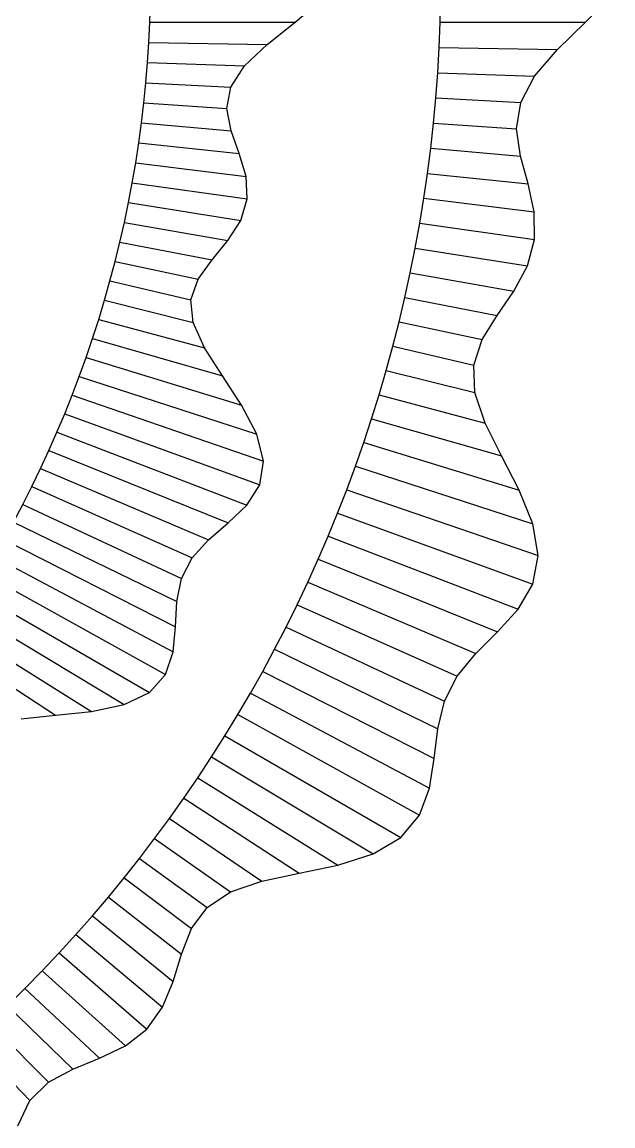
# Model space of a CAD drawing. Header units: metres. Extents: x -31 to 28.6, y -27.3 to 29.4.
# Drawn here: x 17.8 to 27.97, y -19.01 to 0 of the extents above; entities that cross this region are included whole.
import ezdxf

# ---------------------------------------------------------------- set-up
doc = ezdxf.new("R2010")
doc.units = ezdxf.units.M
for name, color, linetype in [('Fill', 3, 'Continuous'), ('Inner', 2, 'Continuous'), ('Outer', 1, 'Continuous')]:
    doc.layers.add(name, color=color, linetype=linetype)

msp = doc.modelspace()

# ---------------------------------------------------------------- linework, layer by layer
at = {"layer": 'Fill'}
for p, q in [((20, 0), (22.5, 0)), ((25, 0), (27.5, 0)), ((19.983, -0.349), (22.02, -0.384)), ((24.982, -0.436), (27.019, -0.472)), ((19.96, -0.697), (21.628, -0.755)), ((24.957, -0.872), (26.625, -0.93)), ((19.931, -1.045), (21.39, -1.121)), ((24.924, -1.306), (26.384, -1.383)), ((19.896, -1.391), (21.326, -1.491)), ((19.855, -1.737), (21.4, -1.872)), ((24.884, -1.74), (26.314, -1.84)), ((19.808, -2.082), (21.539, -2.264)), ((24.836, -2.173), (26.381, -2.308)), ((19.754, -2.426), (21.654, -2.659)), ((24.78, -2.605), (26.512, -2.786)), ((19.695, -2.768), (21.674, -3.046)), ((24.717, -3.035), (26.617, -3.268)), ((19.63, -3.109), (21.564, -3.415)), ((19.559, -3.449), (21.342, -3.763)), ((24.647, -3.464), (26.625, -3.742)), ((19.483, -3.787), (21.07, -4.096)), ((24.569, -3.891), (26.502, -4.198)), ((19.4, -4.124), (20.831, -4.428)), ((24.483, -4.317), (26.266, -4.631)), ((19.311, -4.458), (20.706, -4.78)), ((24.391, -4.741), (25.978, -5.05)), ((19.217, -4.791), (20.743, -5.172)), ((19.117, -5.122), (20.941, -5.611)), ((24.291, -5.163), (25.722, -5.467)), ((19.012, -5.451), (21.248, -6.093)), ((24.183, -5.583), (25.578, -5.905)), ((18.9, -5.778), (21.579, -6.597)), ((24.069, -6.001), (25.595, -6.381)), ((18.783, -6.103), (21.84, -7.096)), ((18.661, -6.425), (21.955, -7.56)), ((23.947, -6.417), (25.77, -6.905)), ((18.533, -6.745), (21.893, -7.968)), ((23.818, -6.83), (26.054, -7.471)), ((18.399, -7.063), (21.671, -8.319)), ((18.26, -7.378), (21.349, -8.625)), ((23.682, -7.24), (26.36, -8.059)), ((18.116, -7.69), (21.008, -8.917)), ((23.539, -7.648), (26.595, -8.641)), ((17.966, -7.999), (20.724, -9.227)), ((23.388, -8.053), (26.683, -9.188)), ((17.811, -8.306), (20.542, -9.579)), ((23.231, -8.455), (26.591, -9.678)), ((17.651, -8.609), (20.462, -9.98)), ((17.486, -8.91), (20.438, -10.414)), ((23.067, -8.855), (26.339, -10.11)), ((17.316, -9.207), (20.398, -10.846)), ((22.896, -9.251), (25.984, -10.498)), ((17.14, -9.501), (20.267, -11.234)), ((22.719, -9.643), (25.61, -10.871)), ((16.96, -9.792), (19.991, -11.542)), ((22.534, -10.033), (25.292, -11.261)), ((16.774, -10.079), (19.556, -11.75)), ((16.584, -10.363), (18.995, -11.869)), ((22.343, -10.419), (25.074, -11.692)), ((16.389, -10.643), (18.376, -11.934)), ((22.145, -10.801), (24.956, -12.172)), ((21.941, -11.18), (24.893, -12.683)), ((21.73, -11.554), (24.813, -13.193)), ((21.513, -11.925), (24.64, -13.658)), ((21.29, -12.292), (24.321, -14.042)), ((21.06, -12.654), (23.842, -14.325)), ((20.824, -13.012), (23.235, -14.519)), ((20.582, -13.366), (22.57, -14.657)), ((20.334, -13.716), (21.929, -14.791)), ((20.081, -14.061), (21.387, -14.975)), ((19.821, -14.401), (20.983, -15.245)), ((19.555, -14.736), (20.717, -15.611)), ((19.284, -15.067), (20.545, -16.051)), ((19.008, -15.392), (20.401, -16.521)), ((18.726, -15.713), (20.218, -16.965)), ((18.438, -16.028), (19.947, -17.34)), ((18.145, -16.338), (19.577, -17.627)), ((17.847, -16.643), (19.133, -17.842)), ((17.544, -16.942), (18.671, -18.03)), ((17.236, -17.236), (18.253, -18.253)), ((16.923, -17.524), (17.931, -18.568))]:
    msp.add_line(p, q, dxfattribs=at)
at = {"layer": 'Inner'}
for p, q in [((25, 0), (25.01, 0.437)), ((20, 0), (20.011, 0.349)), ((19.983, -0.349), (20, 0)), ((24.982, -0.436), (25, 0)), ((19.96, -0.697), (19.983, -0.349)), ((24.957, -0.872), (24.982, -0.436)), ((19.931, -1.045), (19.96, -0.697)), ((24.924, -1.306), (24.957, -0.872)), ((19.896, -1.391), (19.931, -1.045)), ((24.884, -1.74), (24.924, -1.306)), ((19.855, -1.737), (19.896, -1.391)), ((19.808, -2.082), (19.855, -1.737)), ((24.836, -2.173), (24.884, -1.74)), ((19.754, -2.426), (19.808, -2.082)), ((24.78, -2.605), (24.836, -2.173)), ((19.695, -2.768), (19.754, -2.426)), ((24.717, -3.035), (24.78, -2.605)), ((19.63, -3.109), (19.695, -2.768)), ((24.647, -3.464), (24.717, -3.035)), ((19.559, -3.449), (19.63, -3.109)), ((19.483, -3.787), (19.559, -3.449)), ((24.569, -3.891), (24.647, -3.464)), ((19.4, -4.124), (19.483, -3.787)), ((24.483, -4.317), (24.569, -3.891)), ((19.311, -4.458), (19.4, -4.124)), ((24.391, -4.741), (24.483, -4.317)), ((19.217, -4.791), (19.311, -4.458)), ((24.291, -5.163), (24.391, -4.741)), ((19.117, -5.122), (19.217, -4.791)), ((19.012, -5.451), (19.117, -5.122)), ((24.183, -5.583), (24.291, -5.163)), ((18.9, -5.778), (19.012, -5.451)), ((24.069, -6.001), (24.183, -5.583)), ((18.783, -6.103), (18.9, -5.778)), ((23.947, -6.417), (24.069, -6.001)), ((18.661, -6.425), (18.783, -6.103)), ((18.533, -6.745), (18.661, -6.425)), ((23.818, -6.83), (23.947, -6.417)), ((18.399, -7.063), (18.533, -6.745)), ((23.682, -7.24), (23.818, -6.83)), ((18.26, -7.378), (18.399, -7.063)), ((18.116, -7.69), (18.26, -7.378)), ((23.539, -7.648), (23.682, -7.24)), ((17.966, -7.999), (18.116, -7.69)), ((23.388, -8.053), (23.539, -7.648)), ((17.811, -8.306), (17.966, -7.999)), ((23.231, -8.455), (23.388, -8.053)), ((17.651, -8.609), (17.811, -8.306)), ((23.067, -8.855), (23.231, -8.455)), ((22.896, -9.251), (23.067, -8.855)), ((22.719, -9.643), (22.896, -9.251)), ((22.534, -10.033), (22.719, -9.643)), ((22.343, -10.419), (22.534, -10.033)), ((22.145, -10.801), (22.343, -10.419)), ((21.941, -11.18), (22.145, -10.801)), ((21.73, -11.554), (21.941, -11.18)), ((21.513, -11.925), (21.73, -11.554)), ((21.29, -12.292), (21.513, -11.925)), ((21.06, -12.654), (21.29, -12.292)), ((20.824, -13.012), (21.06, -12.654)), ((20.582, -13.366), (20.824, -13.012)), ((20.334, -13.716), (20.582, -13.366)), ((20.081, -14.061), (20.334, -13.716)), ((19.821, -14.401), (20.081, -14.061)), ((19.555, -14.736), (19.821, -14.401)), ((19.284, -15.067), (19.555, -14.736)), ((19.008, -15.392), (19.284, -15.067)), ((18.726, -15.713), (19.008, -15.392)), ((18.438, -16.028), (18.726, -15.713)), ((18.145, -16.338), (18.438, -16.028)), ((17.847, -16.643), (18.145, -16.338)), ((17.544, -16.942), (17.847, -16.643))]:
    msp.add_line(p, q, dxfattribs=at)
at = {"layer": 'Outer'}
for p, q in [((22.5, 0), (22.974, 0.401)), ((27.5, 0), (27.973, 0.488)), ((22.02, -0.384), (22.5, 0)), ((27.019, -0.472), (27.5, 0)), ((21.628, -0.755), (22.02, -0.384)), ((26.625, -0.93), (27.019, -0.472)), ((21.39, -1.121), (21.628, -0.755)), ((26.384, -1.383), (26.625, -0.93)), ((21.326, -1.491), (21.39, -1.121)), ((21.4, -1.872), (21.326, -1.491)), ((26.314, -1.84), (26.384, -1.383)), ((21.539, -2.264), (21.4, -1.872)), ((26.381, -2.308), (26.314, -1.84)), ((21.654, -2.659), (21.539, -2.264)), ((26.512, -2.786), (26.381, -2.308)), ((21.674, -3.046), (21.654, -2.659)), ((26.617, -3.268), (26.512, -2.786)), ((21.564, -3.415), (21.674, -3.046)), ((21.342, -3.763), (21.564, -3.415)), ((26.625, -3.742), (26.617, -3.268)), ((21.07, -4.096), (21.342, -3.763)), ((26.502, -4.198), (26.625, -3.742)), ((20.831, -4.428), (21.07, -4.096)), ((26.266, -4.631), (26.502, -4.198)), ((20.706, -4.78), (20.831, -4.428)), ((25.978, -5.05), (26.266, -4.631)), ((20.743, -5.172), (20.706, -4.78)), ((25.722, -5.467), (25.978, -5.05)), ((20.941, -5.611), (20.743, -5.172)), ((25.578, -5.905), (25.722, -5.467)), ((21.248, -6.093), (20.941, -5.611)), ((25.595, -6.381), (25.578, -5.905)), ((21.579, -6.597), (21.248, -6.093)), ((25.77, -6.905), (25.595, -6.381)), ((21.84, -7.096), (21.579, -6.597)), ((26.054, -7.471), (25.77, -6.905)), ((21.955, -7.56), (21.84, -7.096)), ((21.893, -7.968), (21.955, -7.56)), ((26.36, -8.059), (26.054, -7.471)), ((21.671, -8.319), (21.893, -7.968)), ((26.595, -8.641), (26.36, -8.059)), ((21.349, -8.625), (21.671, -8.319)), ((21.008, -8.917), (21.349, -8.625)), ((26.683, -9.188), (26.595, -8.641)), ((20.724, -9.227), (21.008, -8.917)), ((20.542, -9.579), (20.724, -9.227)), ((26.591, -9.678), (26.683, -9.188)), ((20.462, -9.98), (20.542, -9.579)), ((26.339, -10.11), (26.591, -9.678)), ((20.438, -10.414), (20.462, -9.98)), ((25.984, -10.498), (26.339, -10.11)), ((20.398, -10.846), (20.438, -10.414)), ((25.61, -10.871), (25.984, -10.498)), ((20.267, -11.234), (20.398, -10.846)), ((25.292, -11.261), (25.61, -10.871)), ((19.991, -11.542), (20.267, -11.234)), ((25.074, -11.692), (25.292, -11.261)), ((19.556, -11.75), (19.991, -11.542)), ((18.995, -11.869), (19.556, -11.75)), ((24.956, -12.172), (25.074, -11.692)), ((17.784, -11.995), (18.376, -11.934)), ((18.376, -11.934), (18.995, -11.869)), ((24.893, -12.683), (24.956, -12.172)), ((24.813, -13.193), (24.893, -12.683)), ((24.64, -13.658), (24.813, -13.193)), ((24.321, -14.042), (24.64, -13.658)), ((23.842, -14.325), (24.321, -14.042)), ((23.235, -14.519), (23.842, -14.325)), ((22.57, -14.657), (23.235, -14.519)), ((21.387, -14.975), (21.929, -14.791)), ((21.929, -14.791), (22.57, -14.657)), ((20.983, -15.245), (21.387, -14.975)), ((20.717, -15.611), (20.983, -15.245)), ((20.545, -16.051), (20.717, -15.611)), ((20.401, -16.521), (20.545, -16.051)), ((20.218, -16.965), (20.401, -16.521)), ((19.947, -17.34), (20.218, -16.965)), ((19.577, -17.627), (19.947, -17.34)), ((19.133, -17.842), (19.577, -17.627)), ((18.671, -18.03), (19.133, -17.842)), ((18.253, -18.253), (18.671, -18.03)), ((17.931, -18.568), (18.253, -18.253)), ((17.725, -19.008), (17.931, -18.568))]:
    msp.add_line(p, q, dxfattribs=at)

doc.saveas('drawing.dxf')
